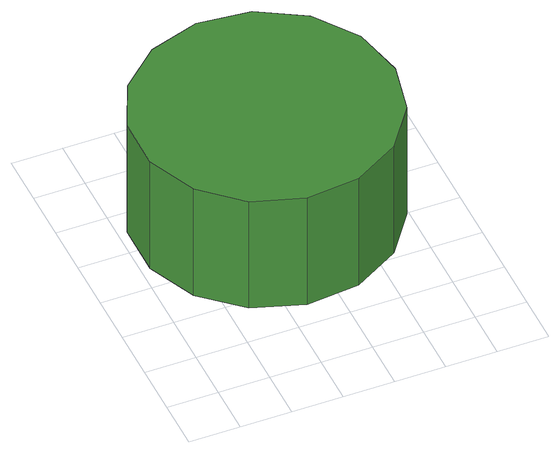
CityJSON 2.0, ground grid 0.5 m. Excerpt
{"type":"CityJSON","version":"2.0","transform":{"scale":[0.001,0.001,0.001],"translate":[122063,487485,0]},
"CityObjects":{
"tree1":{"type":"SolitaryVegetationObject","attributes":{"function":"something"},"geometry":[{"type":"MultiSurface","lod":"1","boundaries":[[[0,1,2,3,4,5,6,7,8,9,10,11,12,13,14]],[[15,16,17,18,19,20,21,22,23,24,25,26,27,28,29]],[[0,29,28,1]],[[1,28,27,2]],[[2,27,26,3]],[[3,26,25,4]],[[4,25,24,5]],[[5,24,23,6]],[[6,23,22,7]],[[7,22,21,8]],[[8,21,20,9]],[[9,20,19,10]],[[10,19,18,11]],[[11,18,17,12]],[[12,17,16,13]],[[13,16,15,14]],[[14,15,29,0]]]}]}
},
"vertices":[
[2586,2002,1738],[2476,2515,1738],[2168,2940,1738],[1713,3202,1738],[1191,3257,1738],[692,3095,1738],[302,2744,1738],[88,2264,1738],[88,1739,1738],[302,1260,1738],[692,908,1738],[1191,746,1738],[1713,801,1738],[2168,1063,1738],[2476,1488,1738],[2476,1488,448],[2168,1063,448],[1713,801,448],[1191,746,448],[692,908,448],[302,1260,448],[88,1739,448],[88,2264,448],[302,2744,448],[692,3095,448],[1191,3257,448],[1713,3202,448],[2168,2940,448],[2476,2515,448],[2586,2002,448]
]}
